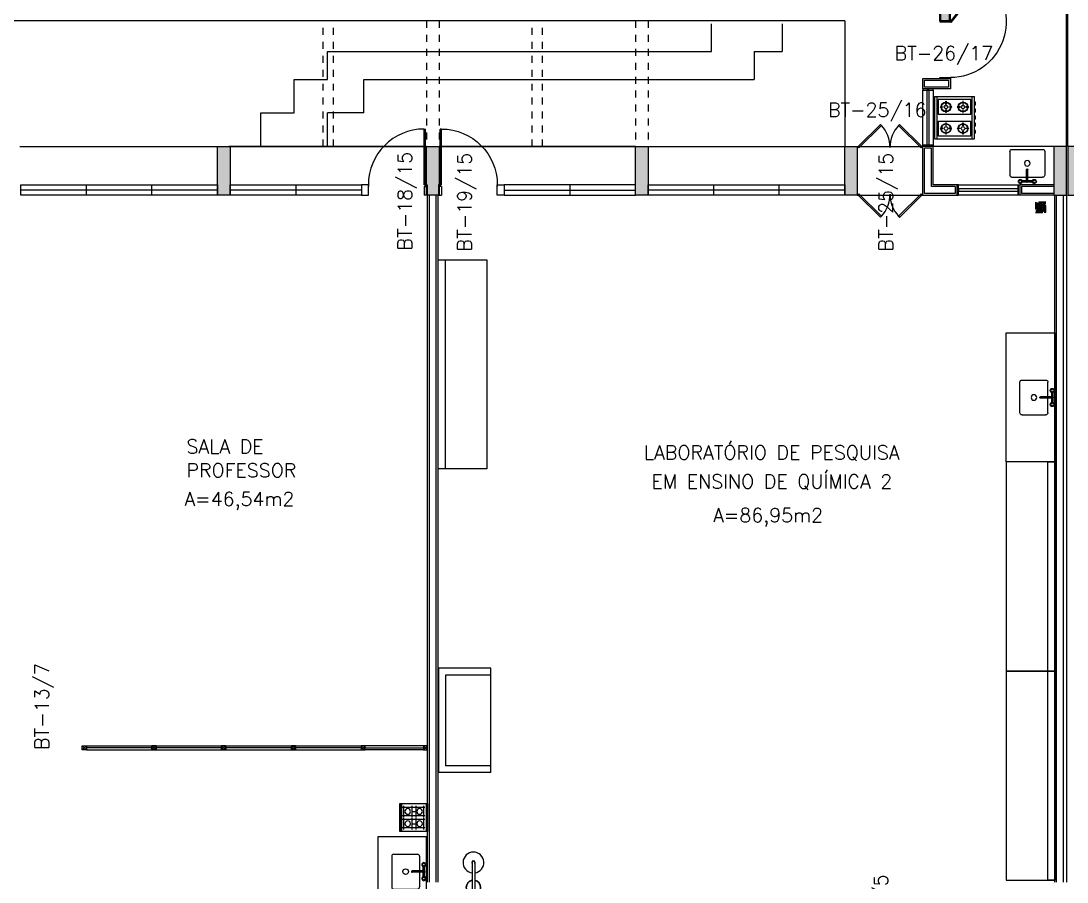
# Model space of a CAD drawing. Header units: metres. Extents: x -31 to 130, y -13 to 69.
# Drawn here: x 11.89 to 26.9, y 34.33 to 46.67 of the extents above; entities that cross this region are included whole.
import ezdxf

# ---------------------------------------------------------------- set-up
doc = ezdxf.new("R2010")
doc.units = ezdxf.units.M
doc.header["$LTSCALE"] = 0.002
doc.header["$MEASUREMENT"] = 0
doc.linetypes.add('HIDDEN', pattern=[9.525, 6.35, -3.175])
doc.linetypes.add('HIDDEN2', pattern=[4.7625, 3.175, -1.5875])
doc.layers.get('0').update_dxf_attribs({"linetype": 'CONTINUOUS'})
for name, color, linetype in [('A-WC', 2, 'CONTINUOUS'), ('ar-acesso', 2, 'CONTINUOUS'), ('ar-alv', 2, 'CONTINUOUS'), ('ar-banc', 1, 'CONTINUOUS'), ('ar-cap', 1, 'CONTINUOUS'), ('ar-castelo', 2, 'CONTINUOUS'), ('ar-copa', 1, 'CONTINUOUS'), ('ar-div', 2, 'CONTINUOUS'), ('ar-esq', 2, 'CONTINUOUS'), ('ar-estc', 1, 'CONTINUOUS'), ('AR-LAY-OUT-EQUIPAMENTOS', 1, 'CONTINUOUS'), ('ar-piso', 1, 'CONTINUOUS'), ('ar-porta', 1, 'CONTINUOUS'), ('ar-proj', 1, 'HIDDEN'), ('ar-projarmario', 1, 'HIDDEN'), ('ar-ralo', 1, 'CONTINUOUS'), ('ar-reboco', 2, 'CONTINUOUS'), ('AR-VISTA', 2, 'CONTINUOUS'), ('ar-wc', 2, 'CONTINUOUS'), ('banc', 1, 'CONTINUOUS'), ('cap01', 2, 'CONTINUOUS'), ('cap02', 1, 'CONTINUOUS'), ('COZ1', 1, 'CONTINUOUS'), ('COZ2', 1, 'CONTINUOUS'), ('div1', 2, 'CONTINUOUS'), ('div2', 1, 'CONTINUOUS'), ('ENDEREÇO', 2, 'CONTINUOUS'), ('esq-01', 1, 'CONTINUOUS'), ('esq-02', 1, 'CONTINUOUS'), ('estc-01', 3, 'CONTINUOUS'), ('h-estc', 3, 'CONTINUOUS'), ('proj', 1, 'HIDDEN'), ('ptm', 2, 'CONTINUOUS'), ('ptm1', 1, 'CONTINUOUS'), ('ralo', 1, 'HIDDEN2'), ('TEXTO', 2, 'CONTINUOUS'), ('TRNR1', 1, 'CONTINUOUS'), ('ÁREA', 2, 'CONTINUOUS')]:
    doc.layers.add(name, color=color, linetype=linetype)
doc.styles.add('UNB-100', font='simplex.shx', dxfattribs={"height": 0.2})
doc.styles.add('UNB1-100', font='simplex.shx', dxfattribs={"height": 0.2})

# ---------------------------------------------------------------- blocks, each defined once
blk = doc.blocks.new('plr01-01p')
at = {"layer": 'h-estc'}
blk.add_hatch(color=3, dxfattribs=at).paths.add_polyline_path([(0.09, 0.075), (-0.09, 0.075), (-0.09, -0.625), (0.09, -0.625)])
at = {"layer": 'estc-01', "color": 3}
blk.add_lwpolyline([(-0.09, 0.075), (-0.09, -0.625), (0.09, -0.625), (0.09, 0.075)], close=True, dxfattribs=at)
blk = doc.blocks.new('esq02-01p')
at = {"layer": 'esq-01'}
for p, q in [((2.91, 0), (0.09, 0)), ((1.03, -0.075), (1.03, 0.075)), ((1.97, -0.075), (1.97, 0.075))]:
    blk.add_line(p, q, dxfattribs=at)
at = {"layer": 'esq-02'}
blk.add_lwpolyline([(2.91, -0.075), (0.09, -0.075), (0.09, 0.075), (2.91, 0.075)], close=True, dxfattribs=at)
blk = doc.blocks.new('CUBAcoz-01P')
at = {"layer": 'COZ1'}
for p, q in [((-0.25, -0.4705), (-0.25, -0.1305)), ((-0.22, -0.1005), (0.22, -0.1005)), ((0.25, -0.4705), (0.25, -0.1305)), ((-0.22, -0.5005), (0.22, -0.5005))]:
    blk.add_line(p, q, dxfattribs=at)
blk.add_circle((0, -0.3005), 0.04, dxfattribs=at)
for centre, start, end in [((-0.22, -0.1305), 90, 180), ((0.22, -0.1305), 0, 90), ((-0.22, -0.4705), 180, 270), ((0.22, -0.4705), 270, 0)]:
    blk.add_arc(centre, 0.03, start, end, dxfattribs=at)
blk = doc.blocks.new('TRNR-01P')
at = {"layer": 'TRNR1'}
for p, q in [((-0.009, 0.083), (-0.009, 0.011)), ((0, 0.009), (0.17, 0.009)), ((0.009, 0.083), (0.009, 0.009)), ((-0.009, -0.011), (-0.009, -0.083)), ((0, -0.009), (0.17, -0.009)), ((0.009, -0.009), (0.009, -0.083))]:
    blk.add_line(p, q, dxfattribs=at)
for centre in [(0, 0.1), (0, -0.1)]:
    blk.add_circle(centre, 0.02, dxfattribs=at)
for centre, radius, start, end in [((0, 0.1), 0.03, 289.4712, 250.5288), ((0, 0), 0.014, 130.0052, 229.9948), ((0, 0), 0.009, 90, 270), ((0.17, 0), 0.009, 270, 90), ((0, -0.1), 0.03, 109.4712, 70.5288)]:
    blk.add_arc(centre, radius, start, end, dxfattribs=at)
blk = doc.blocks.new('GLDR-01P')
at = {"layer": 'COZ1', "color": 1}
for p, q in [((310, -65), (-310, -65)), ((-310, -65), (-310, -725)), ((310, -725), (310, -65)), ((-310, -725), (310, -725))]:
    blk.add_line(p, q, dxfattribs=at)
at = {"layer": 'COZ2', "color": 1}
for p, q in [((-270, -65), (-270, -680)), ((-250, -40), (-250, -65)), ((230, -20), (-230, -20)), ((250, -65), (250, -40)), ((270, -680), (270, -65)), ((-310, -680), (310, -680)), ((-310, -685), (310, -685)), ((270, -640), (310, -640))]:
    blk.add_line(p, q, dxfattribs=at)
blk.add_circle((290, -660), 9.23, dxfattribs=at)
for centre, start, end in [((-230, -40), 90, 180), ((230, -40), 0, 90)]:
    blk.add_arc(centre, 20, start, end, dxfattribs=at)
blk = doc.blocks.new('esc01-02p')
at = {"layer": 'h-estc'}
for points in [[(-1.69, 6.53), (-1.81, 6.53), (-1.81, 6.03), (-1.69, 6.03)], [(-0.06, 6.53), (-0.06, 6.03), (0.06, 6.03), (0.06, 6.53)], [(1.69, 6.03), (1.81, 6.03), (1.81, 6.53), (1.69, 6.53)], [(-1.69, 2.82), (-1.69, 3.32), (-1.81, 3.32), (-1.81, 2.82)], [(1.69, 3.32), (1.81, 3.32), (1.81, 2.82), (1.69, 2.82)], [(-1.69, 2.5), (-1.69, 2.8), (-1.81, 2.8), (-1.81, 2.5)], [(1.69, 2.8), (1.69, 2.5), (1.81, 2.5), (1.81, 2.8)], [(-0.01, 0.7), (-0.19, 0.7), (-0.19, 0), (-0.01, 0)], [(0.19, 0.7), (0.01, 0.7), (0.01, 0), (0.19, 0)]]:
    blk.add_hatch(color=256, dxfattribs=at).paths.add_polyline_path(points)
at = {"layer": 'ar-alv'}
for p, q in [((-1.8, 7.145), (-1.8, 6.53)), ((-1.7, 7.145), (-1.7, 6.53)), ((1.7, 7.12), (-0.05, 7.12)), ((-0.05, 6.53), (-0.05, 7.12)), ((1.7, 7.145), (1.7, 7.12)), ((1.8, 7.145), (1.8, 6.53)), ((1.7, 7.02), (0.05, 7.02)), ((0.05, 6.53), (0.05, 7.02)), ((1.7, 7.02), (1.7, 6.53)), ((-1.8, 6.03), (-1.8, 5.67)), ((-1.7, 6.03), (-1.7, 5.67)), ((-0.05, 4.47), (-0.05, 6.03)), ((0.05, 4.47), (0.05, 6.03)), ((1.7, 5.67), (1.7, 6.03)), ((1.8, 5.67), (1.8, 6.03)), ((-1.8, 5.67), (-1.7, 5.67)), ((1.8, 5.67), (1.7, 5.67)), ((-1.8, 4.345), (-1.8, 4.72)), ((-1.8, 4.72), (-1.7, 4.72)), ((-1.7, 4.345), (-1.7, 4.72)), ((1.7, 4.72), (1.7, 3.32)), ((1.7, 4.72), (1.8, 4.72)), ((1.8, 4.72), (1.8, 3.32)), ((0.05, 4.47), (-0.05, 4.47)), ((-1.8, 4.345), (-1.7, 4.345)), ((-2.045, 1.65), (-1.7, 1.65)), ((-2.045, 1.55), (-2.045, 1.65)), ((-1.7, 1.55), (-2.045, 1.55)), ((-1.7, 1.65), (-1.7, 1.55)), ((1.7, 1.65), (1.7, 1.55)), ((2.045, 1.65), (1.7, 1.65)), ((1.7, 1.55), (2.045, 1.55)), ((2.045, 1.55), (2.045, 1.65)), ((-2.045, 0.025), (-2.045, 0.675)), ((-1.945, 0.675), (-2.045, 0.675)), ((-1.945, 0.125), (-1.945, 0.675)), ((1.945, 0.125), (1.945, 0.675)), ((1.945, 0.675), (2.045, 0.675)), ((2.045, 0.025), (2.045, 0.675)), ((-1.605, 0.025), (-2.045, 0.025)), ((-1.605, 0.125), (-1.945, 0.125)), ((-1.605, 0.125), (-1.605, 0.025)), ((-0.19, 0.125), (-0.655, 0.125)), ((-0.655, 0.025), (-0.655, 0.125)), ((-0.19, 0.025), (-0.655, 0.025)), ((0.19, 0.125), (0.655, 0.125)), ((0.19, 0.025), (0.655, 0.025)), ((0.655, 0.125), (0.655, 0.025)), ((1.605, 0.125), (1.945, 0.125)), ((1.605, 0.125), (1.605, 0.025)), ((1.605, 0.025), (2.045, 0.025))]:
    blk.add_line(p, q, dxfattribs=at)
for radius in [1.8, 1.7]:
    blk.add_arc((0, 7.145), radius, 360, 180, dxfattribs=at)
at = {"layer": 'ar-piso'}
for p, q in [((-0.518, 8.738), (-0.493, 8.662)), ((0.493, 8.662), (0.518, 8.738)), ((-1.29, 8.083), (-1.355, 8.13)), ((1.29, 8.083), (1.355, 8.13)), ((-0.061, 7.189), (-1.25, 8.053)), ((-1.675, 7.145), (-1.595, 7.145)), ((-1.545, 7.145), (-0.075, 7.145)), ((-1.675, 6.845), (-1.595, 6.845)), ((-1.545, 6.845), (-0.075, 6.845)), ((-1.675, 6.545), (-1.595, 6.545)), ((-1.545, 6.545), (-0.075, 6.545)), ((-1.675, 6.245), (-1.595, 6.245)), ((-1.545, 6.245), (-0.075, 6.245)), ((-1.675, 5.945), (-1.595, 5.945)), ((-1.545, 5.945), (-0.075, 5.945)), ((-1.675, 5.645), (-1.595, 5.645)), ((-1.545, 5.645), (-0.075, 5.645)), ((-1.675, 5.345), (-1.595, 5.345)), ((-1.545, 5.345), (-0.075, 5.345)), ((-1.675, 5.045), (-1.595, 5.045)), ((-1.545, 5.045), (-0.075, 5.045)), ((-1.675, 4.745), (-1.595, 4.745)), ((-1.545, 4.745), (-0.075, 4.745)), ((-1.675, 4.395), (-1.7, 4.395)), ((-1.675, 4.445), (-1.595, 4.445)), ((-1.545, 4.445), (-0.075, 4.445)), ((-1.675, 4.345), (-1.7, 4.345)), ((1.675, 2.82), (-1.675, 2.82)), ((-0.01, 2.8), (-1.675, 2.8)), ((-0.01, 0.7), (-0.01, 2.8)), ((1.675, 2.8), (0.01, 2.8)), ((0.01, 0.7), (0.01, 2.8))]:
    blk.add_line(p, q, dxfattribs=at)
at = {"layer": 'ar-porta', "color": 2}
for points in [[(-1.825, 2.487), (-1.675, 2.487), (-1.675, 2.5), (-1.825, 2.5)], [(1.825, 2.487), (1.675, 2.487), (1.675, 2.5), (1.825, 2.5)], [(-1.825, 1.687), (-1.675, 1.687), (-1.675, 1.675), (-1.825, 1.675)], [(1.825, 1.687), (1.675, 1.687), (1.675, 1.675), (1.825, 1.675)]]:
    blk.add_lwpolyline(points, close=True, dxfattribs=at)
at = {"layer": 'ar-porta'}
blk.add_arc((-1.765, 3.343), 0.957, 90, 180, dxfattribs=at)
at = {"layer": 'ar-reboco'}
for p, q in [((-1.825, 7.145), (-1.825, 5.645)), ((-1.675, 7.145), (-1.675, 5.645)), ((-1.595, 7.145), (-1.595, 4.395)), ((-1.545, 7.145), (-1.545, 4.345)), ((1.675, 7.145), (-0.075, 7.145)), ((1.825, 5.645), (1.825, 7.145)), ((1.675, 6.995), (0.075, 6.995)), ((0.075, 6.995), (0.075, 4.445)), ((1.675, 5.645), (1.675, 6.995)), ((-0.075, 4.445), (-0.075, 6.545)), ((-1.825, 4.32), (-1.825, 4.745)), ((-1.675, 4.32), (-1.675, 4.745)), ((1.675, 4.745), (1.675, 2.82)), ((1.825, 4.745), (1.825, 2.82)), ((-1.595, 4.395), (-1.675, 4.395)), ((0.075, 4.445), (-0.075, 4.445)), ((-1.8, 4.32), (-1.825, 4.32)), ((-1.675, 4.32), (-1.7, 4.32)), ((-1.545, 4.345), (-1.675, 4.345)), ((-1.825, 2.82), (-1.825, 3.32)), ((-1.825, 3.32), (-1.81, 3.32)), ((-1.69, 3.32), (-1.675, 3.32)), ((-1.675, 2.82), (-1.675, 3.32)), ((-1.81, 2.82), (-1.825, 2.82)), ((-1.825, 2.5), (-1.825, 2.8)), ((-1.81, 2.8), (-1.825, 2.8)), ((-1.69, 2.82), (-1.675, 2.82)), ((-1.69, 2.8), (-1.675, 2.8)), ((-1.675, 2.5), (-1.675, 2.8)), ((1.69, 2.82), (1.675, 2.82)), ((1.675, 2.5), (1.675, 2.8)), ((1.69, 2.8), (1.675, 2.8)), ((1.81, 2.82), (1.825, 2.82)), ((1.81, 2.8), (1.825, 2.8)), ((1.825, 2.5), (1.825, 2.8)), ((-1.81, 2.5), (-1.825, 2.5)), ((-1.69, 2.5), (-1.675, 2.5)), ((1.81, 2.5), (1.825, 2.5)), ((-2.07, 1.525), (-2.07, 1.675)), ((-2.07, 1.675), (-1.675, 1.675)), ((-1.675, 1.675), (-1.675, 1.525)), ((2.07, 1.675), (1.675, 1.675)), ((1.675, 1.675), (1.675, 1.525)), ((2.07, 1.525), (2.07, 1.675)), ((-1.675, 1.525), (-2.07, 1.525)), ((1.675, 1.525), (2.07, 1.525)), ((-2.07, 0), (-2.07, 0.7)), ((-1.92, 0.7), (-2.07, 0.7)), ((-1.92, 0.15), (-1.92, 0.7)), ((1.92, 0.7), (2.07, 0.7)), ((1.92, 0.15), (1.92, 0.7)), ((2.07, 0), (2.07, 0.7)), ((-2.07, 0), (-1.58, 0)), ((-1.58, 0.15), (-1.92, 0.15)), ((-0.19, 0.15), (-0.68, 0.15)), ((-0.19, 0), (-0.68, 0)), ((0.19, 0.15), (0.68, 0.15)), ((0.19, 0), (0.68, 0)), ((1.58, 0.15), (1.92, 0.15)), ((2.07, 0), (1.58, 0))]:
    blk.add_line(p, q, dxfattribs=at)
for radius, start in [(1.825, 360), (1.675, 0), (1.595, 360), (1.545, 360)]:
    blk.add_arc((0, 7.145), radius, start, 180, dxfattribs=at)
at = {"layer": 'AR-VISTA'}
blk.add_line((-0.075, 6.545), (-0.075, 7.145), dxfattribs=at)
at = {"layer": 'banc', "color": 1}
blk.add_line((0.19, 0.7), (1.92, 0.7), dxfattribs=at)
at = {"layer": 'COZ1'}
for p, q in [((1.33, 0.81), (1.33, 1.415)), ((1.9, 1.415), (1.33, 1.415)), ((1.9, 1.415), (1.9, 0.81)), ((1.9, 0.81), (1.33, 0.81))]:
    blk.add_line(p, q, dxfattribs=at)
at = {"layer": 'COZ1', "color": 1}
for points in [[(1.413, 1.27), (1.453, 1.27, -1), (1.453, 1.265), (1.413, 1.265, -1)], [(1.495, 1.347), (1.495, 1.307, -1), (1.49, 1.307), (1.49, 1.347, -1)], [(1.49, 1.187), (1.49, 1.227, -1), (1.495, 1.227), (1.495, 1.187, -1)], [(1.573, 1.265), (1.533, 1.265, -1), (1.533, 1.27), (1.573, 1.27, -1)], [(1.658, 1.265), (1.698, 1.265, 1), (1.698, 1.27), (1.658, 1.27, 1)], [(1.735, 1.347), (1.735, 1.307, 1), (1.74, 1.307), (1.74, 1.347, 1)], [(1.74, 1.187), (1.74, 1.227, 1), (1.735, 1.227), (1.735, 1.187, 1)], [(1.818, 1.27), (1.778, 1.27, 1), (1.778, 1.265), (1.818, 1.265, 1)], [(1.413, 0.955), (1.453, 0.955, 1), (1.453, 0.96), (1.413, 0.96, 1)], [(1.49, 1.037), (1.49, 0.997, 1), (1.495, 0.997), (1.495, 1.037, 1)], [(1.495, 0.877), (1.495, 0.917, 1), (1.49, 0.917), (1.49, 0.877, 1)], [(1.573, 0.96), (1.533, 0.96, 1), (1.533, 0.955), (1.573, 0.955, 1)], [(1.658, 0.96), (1.698, 0.96, -1), (1.698, 0.955), (1.658, 0.955, -1)], [(1.74, 1.037), (1.74, 0.997, -1), (1.735, 0.997), (1.735, 1.037, -1)], [(1.735, 0.877), (1.735, 0.917, -1), (1.74, 0.917), (1.74, 0.877, -1)], [(1.818, 0.955), (1.778, 0.955, -1), (1.778, 0.96), (1.818, 0.96, -1)]]:
    blk.add_lwpolyline(points, format="xyb", close=True, dxfattribs=at)
for centre in [(1.493, 1.267), (1.738, 1.267), (1.493, 0.957), (1.738, 0.957)]:
    blk.add_circle(centre, 0.025, dxfattribs=at)
at = {"layer": 'COZ2'}
for p, q in [((1.36, 0.81), (1.36, 1.415)), ((1.38, 1.372), (1.85, 1.372)), ((1.38, 1.162), (1.38, 1.372)), ((1.87, 1.415), (1.87, 0.81)), ((1.315, 1.334), (1.33, 1.334)), ((1.315, 1.294), (1.315, 1.334)), ((1.315, 1.294), (1.33, 1.294)), ((1.315, 1.193), (1.315, 1.233)), ((1.315, 1.233), (1.33, 1.233)), ((1.315, 1.193), (1.33, 1.193)), ((1.315, 1.092), (1.315, 1.132)), ((1.315, 1.132), (1.33, 1.132)), ((1.315, 1.092), (1.33, 1.092)), ((1.38, 0.852), (1.38, 1.062)), ((1.38, 0.852), (1.38, 1.062)), ((1.315, 0.992), (1.315, 1.032)), ((1.315, 1.032), (1.33, 1.032)), ((1.315, 0.992), (1.33, 0.992)), ((1.315, 0.931), (1.33, 0.931)), ((1.315, 0.891), (1.315, 0.931)), ((1.315, 0.891), (1.33, 0.891)), ((1.85, 0.852), (1.38, 0.852))]:
    blk.add_line(p, q, dxfattribs=at)
at = {"layer": 'COZ2', "color": 1}
for p, q in [((1.85, 1.372), (1.85, 1.162)), ((1.85, 1.162), (1.38, 1.162)), ((1.85, 1.062), (1.38, 1.062)), ((1.85, 1.062), (1.85, 0.852)), ((1.85, 1.062), (1.85, 0.852))]:
    blk.add_line(p, q, dxfattribs=at)
for centre, radius, start, end in [((1.493, 1.267), 0.07, 92.0467, 177.9533), ((1.493, 1.267), 0.07, 182.0467, 267.9533), ((1.493, 1.267), 0.065, 92.2042, 177.7958), ((1.493, 1.267), 0.065, 182.2042, 267.7958), ((1.493, 1.267), 0.07, 2.0467, 87.9533), ((1.493, 1.267), 0.065, 2.2042, 87.7958), ((1.493, 1.267), 0.07, 272.0467, 357.9533), ((1.493, 1.267), 0.065, 272.2042, 357.7958), ((1.738, 1.267), 0.07, 92.0467, 177.9533), ((1.738, 1.267), 0.07, 182.0467, 267.9533), ((1.738, 1.267), 0.065, 92.2042, 177.7958), ((1.738, 1.267), 0.065, 182.2042, 267.7958), ((1.738, 1.267), 0.07, 2.0467, 87.9533), ((1.738, 1.267), 0.065, 2.2042, 87.7958), ((1.738, 1.267), 0.065, 272.2042, 357.7958), ((1.738, 1.267), 0.07, 272.0467, 357.9533), ((1.493, 0.957), 0.07, 92.0467, 177.9533), ((1.493, 0.957), 0.07, 182.0467, 267.9533), ((1.493, 0.957), 0.065, 92.2042, 177.7958), ((1.493, 0.957), 0.065, 182.2042, 267.7958), ((1.493, 0.957), 0.07, 2.0467, 87.9533), ((1.493, 0.957), 0.065, 2.2042, 87.7958), ((1.493, 0.957), 0.07, 272.0467, 357.9533), ((1.493, 0.957), 0.065, 272.2042, 357.7958), ((1.738, 0.957), 0.07, 92.0467, 177.9533), ((1.738, 0.957), 0.07, 182.0467, 267.9533), ((1.738, 0.957), 0.065, 92.2042, 177.7958), ((1.738, 0.957), 0.065, 182.2042, 267.7958), ((1.738, 0.957), 0.07, 2.0467, 87.9533), ((1.738, 0.957), 0.065, 2.2042, 87.7958), ((1.738, 0.957), 0.07, 272.0467, 357.9533), ((1.738, 0.957), 0.065, 272.2042, 357.7958)]:
    blk.add_arc(centre, radius, start, end, dxfattribs=at)
at = {"layer": 'esq-01'}
for points in [[(-1.735, 5.625), (-1.765, 5.625), (-1.765, 4.765), (-1.735, 4.765)], [(1.735, 5.625), (1.765, 5.625), (1.765, 4.765), (1.735, 4.765)], [(-1.735, 4.3), (-1.765, 4.3), (-1.765, 3.343), (-1.735, 3.343)], [(-1.98, 1.505), (-2.01, 1.505), (-2.01, 0.72), (-1.98, 0.72)], [(1.98, 1.505), (2.01, 1.505), (2.01, 0.72), (1.98, 0.72)], [(-1.56, 0.09), (-1.56, 0.06), (-0.7, 0.06), (-0.7, 0.09)], [(1.56, 0.09), (1.56, 0.06), (0.7, 0.06), (0.7, 0.09)]]:
    blk.add_lwpolyline(points, close=True, dxfattribs=at)
at = {"layer": 'esq-02'}
for p, q in [((-1.686, 4.244), (-1.735, 4.244)), ((-1.686, 4.224), (-1.735, 4.224)), ((-1.712, 3.419), (-1.712, 4.224)), ((-1.692, 3.419), (-1.692, 4.224)), ((-1.686, 4.244), (-1.686, 4.224)), ((-1.686, 3.419), (-1.735, 3.419)), ((-1.686, 3.399), (-1.735, 3.399)), ((-1.686, 3.399), (-1.686, 3.419))]:
    blk.add_line(p, q, dxfattribs=at)
for points in [[(-1.675, 5.645), (-1.825, 5.645), (-1.825, 5.625), (-1.675, 5.625)], [(-1.825, 5.625), (-1.675, 5.625), (-1.675, 4.765), (-1.825, 4.765)], [(1.675, 5.645), (1.825, 5.645), (1.825, 5.625), (1.675, 5.625)], [(1.825, 5.625), (1.675, 5.625), (1.675, 4.765), (1.825, 4.765)], [(-1.675, 4.745), (-1.825, 4.745), (-1.825, 4.765), (-1.675, 4.765)], [(1.675, 4.745), (1.825, 4.745), (1.825, 4.765), (1.675, 4.765)], [(-1.675, 4.32), (-1.825, 4.32), (-1.825, 4.3), (-1.675, 4.3)], [(-1.675, 3.323), (-1.825, 3.323), (-1.825, 3.343), (-1.675, 3.343)], [(-1.92, 1.525), (-2.07, 1.525), (-2.07, 1.505), (-1.92, 1.505)], [(-2.07, 1.505), (-1.92, 1.505), (-1.92, 0.72), (-2.07, 0.72)], [(1.92, 1.525), (2.07, 1.525), (2.07, 1.505), (1.92, 1.505)], [(2.07, 1.505), (1.92, 1.505), (1.92, 0.72), (2.07, 0.72)], [(-2.07, 0.7), (-1.92, 0.7), (-1.92, 0.72), (-2.07, 0.72)], [(1.92, 0.7), (2.07, 0.7), (2.07, 0.72), (1.92, 0.72)], [(-1.58, 0.15), (-1.58, 0), (-1.56, 0), (-1.56, 0.15)], [(-0.68, 0.15), (-0.68, 0), (-0.7, 0), (-0.7, 0.15)], [(0.68, 0.15), (0.68, 0), (0.7, 0), (0.7, 0.15)], [(1.58, 0.15), (1.58, 0), (1.56, 0), (1.56, 0.15)]]:
    blk.add_lwpolyline(points, close=True, dxfattribs=at)
at = {"layer": 'esq-02', "color": 1}
for points in [[(-1.825, 4.3), (-1.675, 4.3), (-1.675, 3.343), (-1.825, 3.343)], [(-1.56, 0), (-1.56, 0.15), (-0.7, 0.15), (-0.7, 0)], [(1.56, 0), (1.56, 0.15), (0.7, 0.15), (0.7, 0)]]:
    blk.add_lwpolyline(points, close=True, dxfattribs=at)
at = {"layer": 'estc-01'}
for points in [[(-1.69, 6.53), (-1.81, 6.53), (-1.81, 6.03), (-1.69, 6.03)], [(-0.06, 6.03), (0.06, 6.03), (0.06, 6.53), (-0.06, 6.53)], [(1.69, 6.53), (1.81, 6.53), (1.81, 6.03), (1.69, 6.03)], [(-1.69, 2.82), (-1.81, 2.82), (-1.81, 3.32), (-1.69, 3.32)], [(1.81, 2.82), (1.69, 2.82), (1.69, 3.32), (1.81, 3.32)], [(-1.69, 2.8), (-1.81, 2.8), (-1.81, 2.5), (-1.69, 2.5)], [(1.81, 2.8), (1.69, 2.8), (1.69, 2.5), (1.81, 2.5)], [(-0.19, 0), (-0.19, 0.7), (-0.01, 0.7), (-0.01, 0)], [(0.01, 0), (0.01, 0.7), (0.19, 0.7), (0.19, 0)]]:
    blk.add_lwpolyline(points, close=True, dxfattribs=at)
at = {"layer": 'proj'}
for p, q in [((-0.477, 8.614), (-0.023, 7.216)), ((0.023, 7.216), (0.477, 8.614)), ((0.061, 7.189), (1.25, 8.053)), ((1.675, 6.845), (0.075, 6.845)), ((1.675, 6.545), (0.075, 6.545)), ((1.675, 6.245), (0.075, 6.245)), ((1.675, 5.945), (0.075, 5.945)), ((1.675, 5.645), (0.075, 5.645))]:
    blk.add_line(p, q, dxfattribs=at)
blk.add_lwpolyline([(-2.722, 3.373), (-2.722, 3.343), (-1.765, 3.343), (-1.765, 3.373)], close=True, dxfattribs=at)
blk.add_arc((0, 7.145), 0.075, 360, 180, dxfattribs=at)
at = {"layer": 'ptm'}
for p, q in [((-1.675, 2.487), (-1.385, 3.233)), ((-1.658, 2.481), (-1.369, 3.227)), ((-1.369, 3.227), (-1.385, 3.233)), ((1.166, 3.105), (1.18, 3.116)), ((1.661, 2.476), (1.166, 3.105)), ((1.675, 2.487), (1.18, 3.116)), ((-1.658, 2.481), (-1.675, 2.487)), ((1.661, 2.476), (1.675, 2.487))]:
    blk.add_line(p, q, dxfattribs=at)
at = {"layer": 'ptm', "color": 1}
for centre, start, end in [((-1.675, 2.487), 270, 67.4939), ((1.675, 2.487), 129.505, 270)]:
    blk.add_arc(centre, 0.8, start, end, dxfattribs=at)
at = {"layer": 'ar-copa', "xscale": 0.001, "yscale": 0.001, "zscale": 0.001, "rotation": 180}
blk.add_blockref('GLDR-01P', (-0.556, 0.192), dxfattribs=at)
at = {"layer": 'ar-copa', "extrusion": (0, 0, -1), "xscale": -1, "zscale": -1}
for name, p, rotation in [('CUBAcoz-01P', (-0.571, 0.158), 180), ('TRNR-01P', (-0.571, 0.198), 270)]:
    blk.add_blockref(name, p, dxfattribs=dict(at, rotation=rotation))
blk = doc.blocks.new('esq04-01p')
at = {"layer": 'esq-01'}
blk.add_line((1.975, 0), (0.09, 0), dxfattribs=at)
at = {"layer": 'esq-02'}
blk.add_line((1.0325, 0.075), (1.0325, -0.075), dxfattribs=at)
for points in [[(1.975, -0.075), (0.09, -0.075), (0.09, 0.075), (1.975, 0.075), (1.975, -0.075)], [(2.075, 0.075), (1.975, 0.075), (1.975, -0.075), (2.075, -0.075)]]:
    blk.add_lwpolyline(points, close=True, dxfattribs=at)
at = {"layer": 'ptm'}
for p, q in [((2.875, 0.075), (2.875, 0.875)), ((2.875, 0.875), (2.895, 0.875)), ((2.895, 0.075), (2.895, 0.875)), ((2.075, 0.075), (2.05, 0.075)), ((2.075, 0.075), (2.075, 0.05)), ((2.875, 0.075), (2.895, 0.075)), ((2.875, 0.05), (2.875, -0.075)), ((2.875, 0.05), (2.895, 0.05)), ((2.895, 0.075), (2.92, 0.075)), ((2.895, 0.075), (2.895, 0.05)), ((2.92, 0.075), (2.92, -0.075)), ((2.92, -0.075), (2.875, -0.075))]:
    blk.add_line(p, q, dxfattribs=at)
at = {"layer": 'ptm', "color": 1}
blk.add_arc((2.875, 0.075), 0.8, 90, 180, dxfattribs=at)
blk = doc.blocks.new('bnc-15p')
at = {"layer": 'banc', "color": 1}
blk.add_lwpolyline([(-1.5, 0), (1.5, 0), (1.5, 0.7), (-1.5, 0.7)], close=True, dxfattribs=at)
blk = doc.blocks.new('cp-01p')
at = {"layer": 'cap01'}
for p, q in [((-0.75, 0.75), (-0.75, 0.65)), ((-0.75, 0.75), (0, 0.75)), ((-0.75, 0.65), (-0.1, 0.65)), ((-0.725, 0.75), (0, 0.75)), ((-0.1, -0.65), (-0.1, 0.65)), ((0, -0.75), (0, 0.75)), ((-0.75, -0.65), (-0.1, -0.65)), ((-0.75, -0.65), (-0.75, -0.75)), ((-0.75, -0.75), (0, -0.75))]:
    blk.add_line(p, q, dxfattribs=at)
at = {"layer": 'cap02'}
blk.add_line((-0.75, 0.65), (-0.75, -0.65), dxfattribs=at)
blk = doc.blocks.new('div-05p')
at = {"layer": 'div1'}
for p, q in [((0.03, 0.03), (0.97, 0.03)), ((0.03, -0.03), (0.97, -0.03))]:
    blk.add_line(p, q, dxfattribs=at)
for points in [[(0.03, -0.03), (-0.03, -0.03), (-0.03, 0.03), (0.03, 0.03)], [(0.97, -0.03), (1.03, -0.03), (1.03, 0.03), (0.97, 0.03)]]:
    blk.add_lwpolyline(points, close=True, dxfattribs=at)
at = {"layer": 'div2'}
for p, q in [((-0.03, -0.03), (0.03, 0.03)), ((-0.03, 0.03), (0.03, -0.03)), ((0.97, 0), (0.03, 0)), ((1.03, 0.03), (0.97, -0.03)), ((1.03, -0.03), (0.97, 0.03))]:
    blk.add_line(p, q, dxfattribs=at)
blk = doc.blocks.new('div-03p')
at = {"layer": 'div1'}
for p, q in [((0.03, 0.03), (0.895, 0.03)), ((0.03, -0.03), (0.895, -0.03))]:
    blk.add_line(p, q, dxfattribs=at)
blk.add_lwpolyline([(0.03, -0.03), (-0.03, -0.03), (-0.03, 0.03), (0.03, 0.03)], close=True, dxfattribs=at)
at = {"layer": 'div2'}
for p, q in [((-0.03, -0.03), (0.03, 0.03)), ((-0.03, 0.03), (0.03, -0.03)), ((0.895, 0), (0.03, 0))]:
    blk.add_line(p, q, dxfattribs=at)
blk = doc.blocks.new('bnc-13p')
at = {"layer": 'banc', "color": 1}
blk.add_lwpolyline([(-0.925, 0), (0.925, 0), (0.925, 0.7), (-0.925, 0.7)], close=True, dxfattribs=at)
at = {"color": 1}
for name, p, rotation in [('CUBAcoz-01P', (0, 0), 180), ('TRNR-01P', (0, 0.038), 90)]:
    blk.add_blockref(name, p, dxfattribs=dict(at, rotation=rotation))
blk = doc.blocks.new('esq03a-01p')
at = {"layer": 'esq-02'}
for p, q in [((0.09, 0.075), (1.03, 0.075)), ((0.09, -0.625), (1.03, -0.625))]:
    blk.add_line(p, q, dxfattribs=at)
at = {"layer": 'ptm'}
for p, q in [((0.1, 0.069), (0.423, 0.391)), ((0.114, 0.054), (0.437, 0.377)), ((0.437, 0.377), (0.423, 0.391)), ((0.683, 0.377), (0.698, 0.392)), ((1.006, 0.054), (0.683, 0.377)), ((1.02, 0.069), (0.698, 0.392)), ((0.114, 0.054), (0.1, 0.069)), ((0.114, 0.054), (0.1, 0.069)), ((1.006, 0.054), (1.02, 0.069)), ((1.006, 0.054), (1.02, 0.069)), ((0.114, -0.604), (0.1, -0.619)), ((0.114, -0.604), (0.1, -0.619)), ((0.1, -0.619), (0.423, -0.941)), ((0.114, -0.604), (0.437, -0.927)), ((1.006, -0.604), (0.683, -0.927)), ((1.02, -0.619), (0.698, -0.942)), ((1.006, -0.604), (1.02, -0.619)), ((1.006, -0.604), (1.02, -0.619)), ((0.437, -0.927), (0.423, -0.941)), ((0.683, -0.927), (0.698, -0.942))]:
    blk.add_line(p, q, dxfattribs=at)
at = {"layer": 'ptm1'}
for centre, start, end in [((0.09, 0.06), 0, 42.4258), ((1.03, 0.06), 137.5157, 180), ((0.09, -0.61), 317.5742, 360), ((1.03, -0.61), 180, 222.4843)]:
    blk.add_arc(centre, 0.47, start, end, dxfattribs=at)
blk = doc.blocks.new('bnc-24p')
at = {"layer": 'banc'}
blk.add_lwpolyline([(-0.5, 0), (0.5, 0), (0.5, 0.7), (-0.5, 0.7)], close=True, dxfattribs=at)
for name, p, rotation in [('CUBAcoz-01P', (0, 0), 180), ('TRNR-01P', (0, 0.038), 90)]:
    blk.add_blockref(name, p, dxfattribs=dict(rotation=rotation))
blk = doc.blocks.new('Fg-03P')
at = {"layer": 'COZ1'}
for p, q in [((-200, 0), (-200, -400)), ((200, 0), (-200, 0)), ((200, -400), (200, 0)), ((-200, -400), (200, -400))]:
    blk.add_line(p, q, dxfattribs=at)
for centre in [(-87.75, -115), (87.75, -115), (-87.75, -285), (87.75, -285)]:
    blk.add_circle(centre, 40, dxfattribs=at)
at = {"layer": 'COZ2'}
for p, q in [((200, -20), (-200, -20)), ((-5.5, -60), (-170, -60)), ((-147.5, -40), (-147.5, -360)), ((-27.5, -40), (-27.5, -360)), ((170, -60), (5.5, -60)), ((27.5, -360), (27.5, -40)), ((147.5, -360), (147.5, -40)), ((-5.5, -170), (-170, -170)), ((-170, -220), (-5.5, -220)), ((-87.75, -220), (-87.75, -170)), ((170, -170), (5.5, -170)), ((5.5, -220), (170, -220)), ((87.75, -220), (87.75, -170)), ((-200, -370), (200, -370)), ((-200, -390), (200, -390)), ((-170, -340), (-5.5, -340)), ((5.5, -340), (170, -340))]:
    blk.add_line(p, q, dxfattribs=at)
blk = doc.blocks.new('ralo-15cm')
at = {"layer": 'ralo'}
h = blk.add_hatch(dxfattribs=at)
h.set_pattern_fill('DOTS', color=256, scale=0.005, style=0)
h.set_pattern_definition([(0, (-210.436618, -163.386024), (0.00396875, 0.0079375), [0, -0.0079375])])
h.paths.add_polyline_path([(0.07, 0.064, 0.109147), (0.065, 0.07), (0.044, 0.07, 0.234403), (0.037, 0.056, 0.031938), (0.037, 0.054, -0.085518), (0.053, 0.038, 0.304982), (0.07, 0.048)])
h.paths.add_polyline_path([(-0.047, 0.07), (-0.065, 0.07, 0.101422), (-0.07, 0.065), (-0.07, 0.047, 0.322568), (-0.052, 0.04, -0.06492), (-0.04, 0.051, 0.065904), (-0.039, 0.056, 0.253091)])
h.paths.add_polyline_path([(-0.054, -0.037, 0.248259), (-0.07, -0.043), (-0.07, -0.068, 0.039546), (-0.068, -0.07), (-0.044, -0.07, 0.224729), (-0.037, -0.055, 0.030017), (-0.037, -0.053, -0.089405)])
h.paths.add_polyline_path([(0.07, -0.042, 0.270307), (0.052, -0.039, -0.063767), (0.041, -0.051, 0.073161), (0.04, -0.056, 0.228135), (0.047, -0.07), (0.069, -0.07, 0.013274), (0.07, -0.069)])
for p, q in [((-0.047, 0.002), (-0.062, 0.002)), ((-0.027, 0.002), (-0.044, 0.002)), ((-0.021, 0.042), (-0.029, 0.055)), ((-0.009, 0.002), (-0.024, 0.002)), ((-0.011, 0.024), (-0.02, 0.04)), ((-0.003, 0.009), (-0.01, 0.022)), ((0.007, 0.007), (0.014, 0.02)), ((0.015, 0.022), (0.024, 0.037)), ((0.026, 0.039), (0.033, 0.052)), ((-0.026, -0.039), (-0.033, -0.052)), ((-0.015, -0.022), (-0.024, -0.037)), ((-0.007, -0.007), (-0.014, -0.02)), ((0.002, -0.009), (0.01, -0.022)), ((0.009, -0.003), (0.024, -0.003)), ((0.011, -0.024), (0.02, -0.04)), ((0.021, -0.042), (0.029, -0.055)), ((0.027, -0.003), (0.044, -0.003)), ((0.047, -0.003), (0.062, -0.003))]:
    blk.add_line(p, q, dxfattribs=at)
for points in [[(-0.075, -0.075), (0.075, -0.075), (0.075, 0.075), (-0.075, 0.075)], [(-0.07, -0.07), (0.07, -0.07), (0.07, 0.07), (-0.07, 0.07)]]:
    blk.add_lwpolyline(points, close=True, dxfattribs=at)
for radius in [0.065, 0.00337]:
    blk.add_circle((0, 0), radius, dxfattribs=at)
for radius, start, end in [(0.0617, 152.3206, 177.6794), (0.0617, 122.3206, 147.6794), (0.0468, 153.0651, 176.9349), (0.0443, 153.2384, 176.7616), (0.0468, 123.0651, 146.9349), (0.0443, 123.2384, 146.7616), (0.0617, 92.3206, 117.6794), (0.0268, 155.3615, 174.6385), (0.0243, 155.916, 174.084), (0.0268, 125.3615, 144.6385), (0.0468, 93.0651, 116.9349), (0.0443, 93.2384, 116.7616), (0.0243, 125.916, 144.084), (0.0268, 95.3615, 114.6385), (0.0243, 95.916, 114.084), (0.0617, 62.3206, 87.6794), (0.0468, 63.0651, 86.9349), (0.0443, 63.2384, 86.7616), (0.0268, 65.3615, 84.6385), (0.0243, 65.916, 84.084), (0.0243, 35.916, 54.084), (0.0268, 35.3615, 54.6385), (0.0243, 5.916, 24.084), (0.0443, 33.2384, 56.7616), (0.0268, 5.3615, 24.6385), (0.0468, 33.0651, 56.9349), (0.0617, 32.3206, 57.6794), (0.0443, 3.2384, 26.7616), (0.0468, 3.0651, 26.9349), (0.0617, 2.3206, 27.6794), (0.0617, 182.3206, 207.6794), (0.0617, 212.3206, 237.6794), (0.0468, 183.0651, 206.9349), (0.0443, 183.2384, 206.7616), (0.0468, 213.0651, 236.9349), (0.0443, 213.2384, 236.7616), (0.0617, 242.3206, 267.6794), (0.0268, 185.3615, 204.6385), (0.0243, 185.916, 204.084), (0.0268, 215.3615, 234.6385), (0.0468, 243.0651, 266.9349), (0.0243, 215.916, 234.084), (0.0443, 243.2384, 266.7616), (0.0268, 245.3615, 264.6385), (0.0243, 245.916, 264.084), (0.0243, 275.916, 294.084), (0.0268, 275.3615, 294.6385), (0.0443, 273.2384, 296.7616), (0.0468, 273.0651, 296.9349), (0.0617, 272.3206, 297.6794), (0.0243, 305.916, 324.084), (0.0268, 305.3615, 324.6385), (0.0243, 335.916, 354.084), (0.0268, 335.3615, 354.6385), (0.0443, 303.2384, 326.7616), (0.0468, 303.0651, 326.9349), (0.0617, 302.3206, 327.6794), (0.0443, 333.2384, 356.7616), (0.0468, 333.0651, 356.9349), (0.0617, 332.3206, 357.6794)]:
    blk.add_arc((0, 0), radius, start, end, dxfattribs=at)
blk = doc.blocks.new('BOX')
at = {"color": 1}
for p, q in [((-0.057, -0.14), (-0.057, -0.2)), ((-0.053, -0.14), (-0.053, -0.2)), ((-0.03, -0.165), (-0.053, -0.165)), ((-0.03, -0.175), (-0.053, -0.175)), ((-0.02, -0.73), (-0.02, -0.192)), ((0.02, -0.73), (0.02, -0.192))]:
    blk.add_line(p, q, dxfattribs=at)
blk.add_circle((0, -0.17), 0.02, dxfattribs=at)
for centre, radius, start, end in [((0, -0.17), 0.0699, 286.6348, 253.3652), ((-0.055, -0.14), 0.002, 0, 180), ((0, -0.17), 0.03, 311.8103, 228.1897), ((0, -0.371), 0.107, 100.7532, 259.2468), ((0, -0.371), 0.103, 100.7532, 259.2468), ((-0.055, -0.2), 0.002, 180, 0), ((0, -0.371), 0.103, 280.7532, 79.2468), ((0, -0.371), 0.107, 280.7532, 79.2468), ((0, -0.73), 0.15, 97.6623, 82.3377), ((0, -0.73), 0.025, 143.1301, 36.8699), ((0, -0.73), 0.02, 180, 0)]:
    blk.add_arc(centre, radius, start, end, dxfattribs=at)
blk = doc.blocks.new('chuvemerg-p')
at = {"layer": 'A-WC', "color": 1, "xscale": 4.000000000000012, "yscale": 4.000000000000012, "zscale": 4.000000000000012, "rotation": 315.0000000000003}
blk.add_blockref('BOX', (0, 0), dxfattribs=at)
blk = doc.blocks.new('chuveiro-emerg')
at = {"layer": 'AR-LAY-OUT-EQUIPAMENTOS', "xscale": 0.250000000000002, "yscale": 0.250000000000002, "zscale": 0.250000000000002, "rotation": 134.9999999999999}
blk.add_blockref('chuvemerg-p', (-0.1, -0.0075), dxfattribs=at)

msp = doc.modelspace()

# ---------------------------------------------------------------- linework, layer by layer
at = {"layer": 'ar-acesso', "color": 3}
for p, q in [((21.8, 46.235), (21.8, 46.635)), ((22.81, 46.635), (22.81, 46.235)), ((16.29, 46.235), (21.8, 46.235)), ((16.29, 45.835), (16.29, 46.235)), ((22.41, 46.235), (22.41, 45.835)), ((22.41, 46.235), (22.81, 46.235)), ((15.81, 45.835), (16.29, 45.835)), ((15.81, 45.355), (15.81, 45.835)), ((16.81, 45.835), (22.41, 45.835)), ((16.81, 45.355), (16.81, 45.835)), ((15.33, 45.355), (15.81, 45.355)), ((15.33, 44.875), (15.33, 45.355)), ((16.81, 45.355), (16.29, 45.355)), ((16.29, 44.875), (16.29, 45.355))]:
    msp.add_line(p, q, dxfattribs=at)
at = {"layer": 'ar-alv'}
for p, q in [((17.75, 34.325), (17.75, 44.175)), ((17.85, 34.325), (17.85, 44.175)), ((26.75, 34.325), (26.75, 44.175)), ((26.85, 34.325), (26.85, 44.175))]:
    msp.add_line(p, q, dxfattribs=at)
at = {"layer": 'ar-castelo'}
for points in [[(17.975, 40.25), (17.875, 40.25), (17.875, 43.25), (17.975, 43.25)], [(26.725, 37.35), (26.625, 37.35), (26.625, 40.35), (26.725, 40.35)], [(26.725, 34.35), (26.625, 34.35), (26.625, 37.35), (26.725, 37.35)]]:
    msp.add_lwpolyline(points, close=True, dxfattribs=at)
at = {"layer": 'ar-piso'}
for p, q in [((23.71, 46.675), (-0.2, 46.675)), ((23.71, 46.675), (23.71, 44.875)), ((11.875, 44.875), (14.725, 44.875)), ((14.875, 44.875), (17.725, 44.875)), ((14.875, 44.875), (17.71, 44.875)), ((17.71, 44.875), (14.875, 44.875)), ((17.875, 44.875), (20.71, 44.875)), ((17.89, 44.875), (20.71, 44.875)), ((20.71, 44.875), (17.89, 44.875)), ((20.89, 44.875), (23.71, 44.875)), ((26.89, 44.175), (26.89, 34.325))]:
    msp.add_line(p, q, dxfattribs=at)
at = {"layer": 'ar-proj'}
for p, q in [((16.225, 44.875), (16.225, 46.675)), ((16.375, 44.875), (16.375, 46.675)), ((17.71, 46.675), (17.71, 44.875)), ((17.71, 46.675), (17.71, 44.875)), ((17.71, 46.675), (17.71, 44.875)), ((17.89, 46.675), (17.89, 44.875)), ((17.89, 46.675), (17.89, 44.875)), ((17.89, 46.675), (17.89, 44.875)), ((19.225, 44.875), (19.225, 46.675)), ((19.375, 44.875), (19.375, 46.675)), ((20.71, 46.675), (20.71, 44.875)), ((20.71, 46.675), (20.71, 44.875)), ((20.71, 46.675), (20.71, 44.875)), ((20.89, 46.675), (20.89, 44.875)), ((20.89, 46.675), (20.89, 44.875)), ((20.89, 46.675), (20.89, 44.875))]:
    msp.add_line(p, q, dxfattribs=at)
at = {"layer": 'ar-projarmario'}
for p, q in [((17.71, 46.675), (17.71, 44.875)), ((17.89, 46.675), (17.89, 44.875)), ((20.71, 46.675), (20.71, 44.875)), ((20.89, 46.675), (20.89, 44.875))]:
    msp.add_line(p, q, dxfattribs=at)
at = {"layer": 'ar-reboco'}
for p, q in [((17.725, 34.325), (17.725, 44.175)), ((17.875, 34.325), (17.875, 44.175)), ((26.725, 34.325), (26.725, 44.175))]:
    msp.add_line(p, q, dxfattribs=at)

# ---------------------------------------------------------------- block references
at = {"layer": 'ar-banc', "xscale": -1}
for name, p, rotation in [('bnc-15p', (17.875, 41.75), 269.9999999999999), ('bnc-13p', (26.725, 41.275), 90)]:
    msp.add_blockref(name, p, dxfattribs=dict(at, rotation=rotation))
at = {"layer": 'ar-banc'}
for name, p, rotation in [('bnc-15p', (26.725, 38.85), 90.00000000000061), ('bnc-15p', (26.725, 35.85), 90.00000000000061), ('bnc-24p', (17.71, 34.475), 90)]:
    msp.add_blockref(name, p, dxfattribs=dict(at, rotation=rotation))
at = {"layer": 'ar-cap', "rotation": 180}
msp.add_blockref('cp-01p', (17.883, 36.644), dxfattribs=at)
at = {"layer": 'ar-div'}
for p in [(12.8, 36.25), (13.8, 36.25), (14.8, 36.25), (15.8, 36.25)]:
    msp.add_blockref('div-05p', p, dxfattribs=at)
at = {"layer": 'ar-div', "xscale": -1}
msp.add_blockref('div-03p', (17.695, 36.25), dxfattribs=at)
at = {"layer": 'ar-esq'}
for name, p in [('esq03a-01p', (23.8, 44.8)), ('esq04-01p', (14.8, 44.25)), ('esq02-01p', (11.8, 44.25)), ('esq02-01p', (20.8, 44.25))]:
    msp.add_blockref(name, p, dxfattribs=at)
at = {"layer": 'ar-esq', "xscale": -1}
msp.add_blockref('esq04-01p', (20.8, 44.25), dxfattribs=at)
at = {"layer": 'ar-estc', "xscale": -1}
msp.add_blockref('esc01-02p', (26.9, 44.175), dxfattribs=at)
at = {"layer": 'ar-estc', "xscale": -1, "rotation": 180}
for p in [(14.8, 44.25), (17.8, 44.25), (20.8, 44.25), (23.8, 44.25)]:
    msp.add_blockref('plr01-01p', p, dxfattribs=at)
at = {"layer": 'ar-porta', "xscale": -0.001, "yscale": 0.001, "zscale": 0.001, "rotation": 269.9999999999987}
msp.add_blockref('Fg-03P', (17.725, 35.25), dxfattribs=at)
at = {"layer": 'ar-ralo'}
msp.add_blockref('ralo-15cm', (26.521, 44.002), dxfattribs=at)
at = {"layer": 'ar-wc', "rotation": 90}
msp.add_blockref('chuveiro-emerg', (18.375, 33.975), dxfattribs=at)

# ---------------------------------------------------------------- texts
at = {"layer": 'ENDEREÇO', "style": 'UNB-100'}
for s, p in [('BT-26/17', (24.425, 46.112)), ('BT-25/16', (23.469, 45.3))]:
    msp.add_text(s, height=0.2, dxfattribs=at).set_placement(p)
for s, p in [('BT-18/15', (17.497, 43.383)), ('BT-19/15', (18.354, 43.369)), ('BT-25/15', (24.4, 43.369)), ('BT-13/7', (12.289, 36.221)), ('BT-25/5', (24.33, 33.192))]:
    msp.add_text(s, height=0.2, rotation=90, dxfattribs=at).set_placement(p)
at = {"layer": 'TEXTO', "style": 'UNB1-100'}
for s, p in [('SALA DE', (14.265, 40.471)), ('LABORATÓRIO DE PESQUISA', (20.828, 40.385)), ('PROFESSOR', (14.265, 40.13)), ('EM ENSINO DE QUÍMICA 2', (20.937, 39.969))]:
    msp.add_text(s, height=0.2, dxfattribs=at).set_placement(p)
at = {"layer": 'ÁREA', "style": 'UNB1-100'}
for s, p in [('A=46,54m2', (14.236, 39.719)), ('A=86,95m2', (21.821, 39.485))]:
    msp.add_text(s, height=0.2, dxfattribs=at).set_placement(p)

doc.saveas('drawing.dxf')
